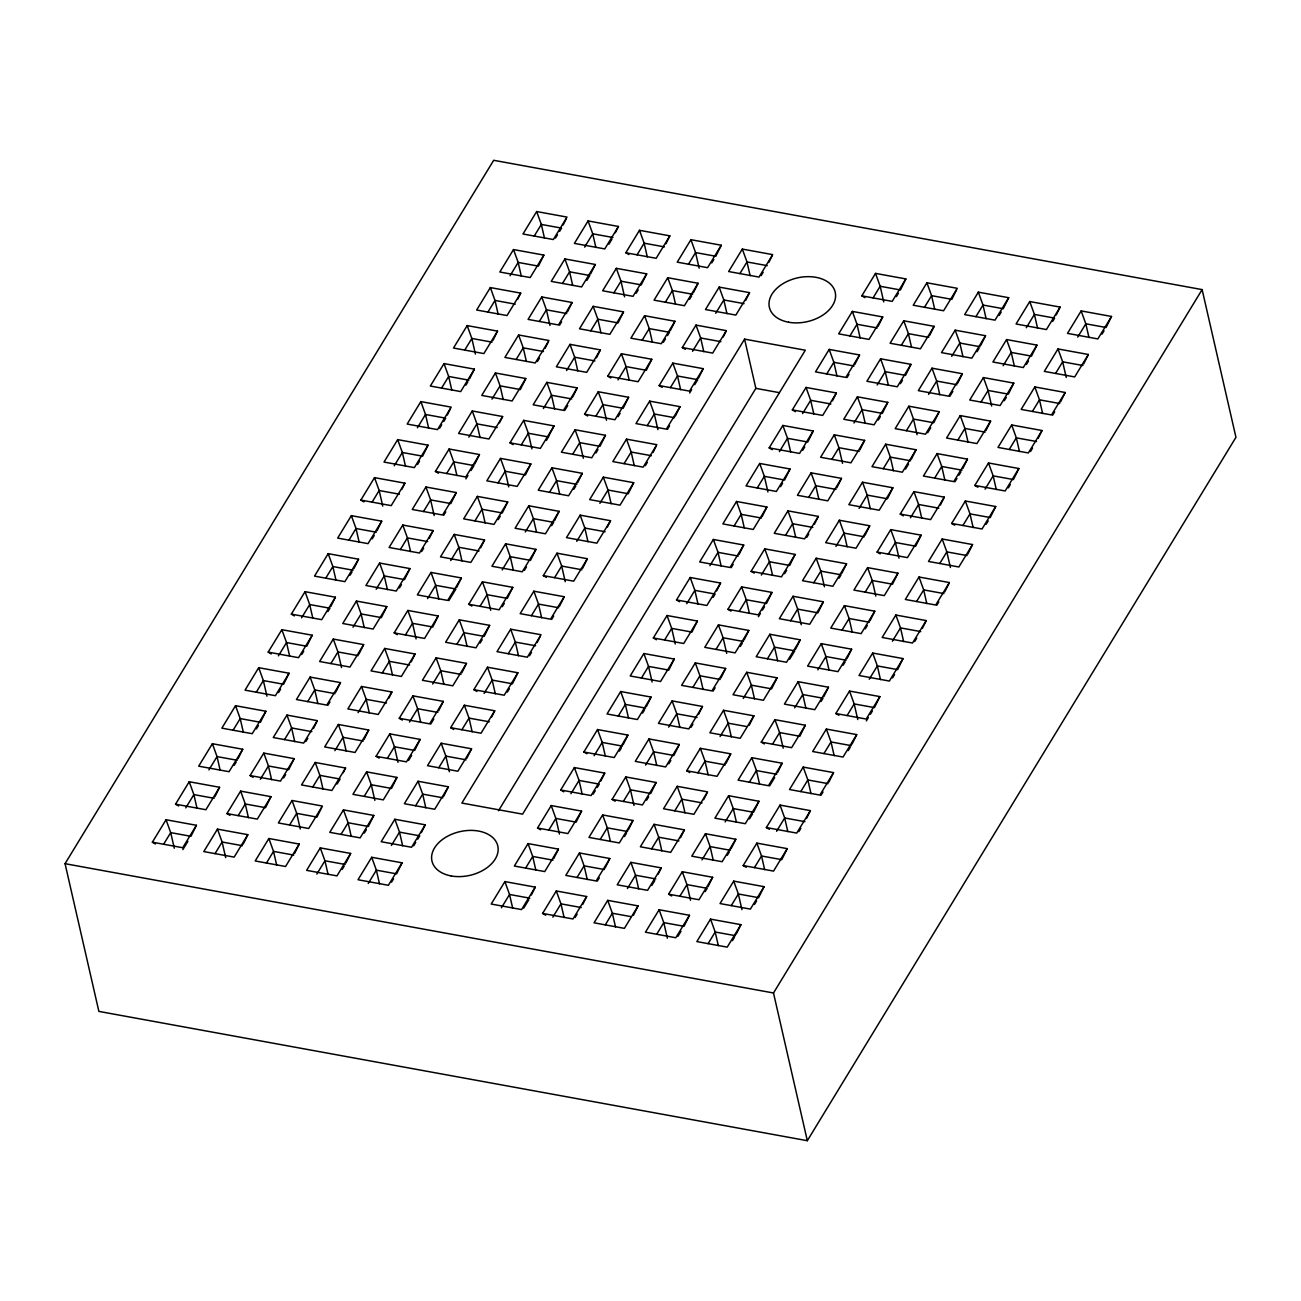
<?xml version="1.0" encoding="UTF-8"?>
<svg xmlns="http://www.w3.org/2000/svg" width="1301" height="1301" viewBox="0 0 1301 1301"><rect width="100%" height="100%" fill="white"/><g stroke="black" fill="none" stroke-linecap="round" stroke-linejoin="round"><path stroke-width="1.5" d="M196.402 825.289L190.954 836.315L170.707 832.624L166.04 819.744L196.402 825.289L182.725 847.732L152.363 842.202L166.04 819.744M214.893 796.732L219.576 787.284L189.214 781.738L175.537 804.181L178.611 805.986M238.05 758.711L242.734 749.262L212.372 743.717L198.695 766.175L229.057 771.704L242.734 749.262M265.892 711.257L260.444 722.283L240.197 718.575L235.53 705.711L265.892 711.257L252.215 733.699L221.853 728.153L235.53 705.711M289.066 673.235L283.602 684.261L263.355 680.569L258.704 667.689L289.066 673.235L275.389 695.693L245.027 690.148L258.704 667.689M312.224 635.23L306.76 646.255L286.529 642.548L281.862 629.684L312.224 635.23L298.547 657.672L268.185 652.126L281.862 629.684M330.714 606.656L335.398 597.208L305.036 591.679L291.343 614.121L294.416 615.91M353.872 568.651L358.556 559.202L328.194 553.657L314.517 576.115L344.879 581.645L358.556 559.202M377.046 530.645L381.713 521.181L351.351 515.651L337.675 538.094L368.037 543.639L381.713 521.181M401.765 489.469L404.887 483.175L374.525 477.63L360.849 500.088L363.922 501.877M428.045 445.17L422.581 456.179L402.351 452.488L397.683 439.624L428.045 445.17L414.369 467.612L384.006 462.066L397.683 439.624M447.316 415.019L450.439 408.725M469.694 378.591L474.377 369.142L444.015 363.597L430.338 386.039L460.7 391.585L474.377 369.142M243.141 844.121L247.824 834.673L217.462 829.127L203.785 851.586L234.147 857.115L247.824 834.673M492.851 340.569L497.535 331.121L467.173 325.592L453.496 348.034L483.858 353.579L497.535 331.121M270.982 796.667L265.518 807.677L245.287 803.985L240.62 791.122L270.982 796.667L257.305 819.11L226.943 813.564L240.62 791.122M517.587 299.409L520.709 293.115L490.347 287.57L476.654 310.012L507.016 315.558L520.709 293.115M294.156 758.646L288.692 769.672L268.445 765.98L263.794 753.1L294.156 758.646L280.463 781.104L250.101 775.559L263.794 753.1M543.867 255.094L538.403 266.12L518.172 262.428L513.505 249.564L543.867 255.094L530.19 277.552L499.828 272.007L513.505 249.564M313.411 728.511L317.314 720.64L286.952 715.095L273.275 737.537L303.637 743.082L317.314 720.64M563.138 224.959L566.244 218.666M335.788 692.067L340.472 682.618L310.11 677.073L296.433 699.531L326.795 705.077L340.472 682.618M358.962 654.061L363.646 644.613L333.284 639.067L319.607 661.51L349.953 667.055L363.646 644.613M386.804 606.591L381.339 617.617L361.109 613.926L356.441 601.062L386.804 606.591L373.127 629.05L342.765 623.504L356.441 601.062M409.961 568.586L404.513 579.612L384.267 575.92L379.599 563.04L409.961 568.586L396.285 591.028L365.923 585.499L379.599 563.04M429.232 538.451L433.135 530.58L402.773 525.035L389.097 547.477L419.459 553.023L433.135 530.58M456.293 492.559L450.829 503.585L430.598 499.893L425.931 487.013L456.293 492.559L442.616 515.001L412.254 509.472L425.931 487.013M474.784 464.002L479.467 454.553L449.105 449.008L435.412 471.45L438.486 473.255M499.503 422.841L502.625 416.531L472.263 410.986L458.586 433.444L488.948 438.99L502.625 416.531M525.783 378.526L520.335 389.552L500.088 385.844L495.421 372.98L525.783 378.526L512.106 400.968L481.744 395.423L495.421 372.98M294.546 853.505L299.23 844.056L268.868 838.511L255.191 860.969L285.553 866.499L299.23 844.056M545.054 348.392L548.176 342.082M321.623 807.612L316.94 817.077L296.693 813.369L292.042 800.505L322.404 806.051L308.711 828.493L278.349 822.948L292.042 800.505M567.431 311.947L572.115 302.499L541.753 296.953L528.076 319.396L558.438 324.941L572.115 302.499M343.22 772.761L345.562 768.029L315.2 762.484L301.523 784.942L331.885 790.488L345.562 768.029M590.605 273.942L595.273 264.477L564.91 258.948L551.234 281.39L581.596 286.936L595.273 264.477M364.052 739.472L368.72 730.024L338.358 724.478L324.681 746.92L355.043 752.466L368.72 730.024M615.324 232.765L618.447 226.472L588.085 220.926L574.408 243.385L604.77 248.914L618.447 226.472M388.771 698.312L391.894 692.002L361.532 686.473L347.855 708.915L378.217 714.46L391.894 692.002M411.149 661.867L415.052 653.996L384.689 648.451L371.013 670.893L401.375 676.439L415.052 653.996M438.209 615.975L432.761 627.001L412.515 623.309L407.847 610.445L438.209 615.975L424.533 638.433L394.17 632.888L407.847 610.445M456.7 587.418L461.383 577.969L431.021 572.424L417.345 594.882L447.707 600.411L461.383 577.969M480.638 547.835L484.541 539.964L454.179 534.418L440.502 556.861L470.864 562.406L484.541 539.964M507.715 501.942L502.251 512.968L482.004 509.276L477.353 496.397L507.715 501.942L494.022 524.384L463.66 518.855L477.353 496.397M530.873 463.937L525.409 474.963L505.178 471.255L500.511 458.391L530.873 463.937L517.196 486.379L486.834 480.833L500.511 458.391M546.55 440.275L554.031 425.915L523.669 420.369L509.992 442.828L513.066 444.617M572.521 397.358L577.205 387.909L546.843 382.364L533.166 404.806L563.528 410.352L577.205 387.909M345.968 862.888L350.652 853.44L320.29 847.894L306.597 870.353L336.959 875.882L350.652 853.44M596.46 357.775L600.363 349.888L570.001 344.358L556.324 366.801L586.686 372.346L600.363 349.888M373.81 815.434L368.346 826.46L348.115 822.752L343.448 809.889L373.81 815.434L360.133 837.877L329.771 832.331L343.448 809.889M623.521 311.882L618.073 322.908L597.826 319.217L593.175 306.337L623.521 311.882L609.844 334.324L579.482 328.795L593.175 306.337M396.968 777.413L391.52 788.439L371.273 784.747L366.606 771.867L396.968 777.413L383.291 799.871L352.929 794.326L366.606 771.867M646.695 273.861L641.23 284.886L620.984 281.195L616.332 268.331L646.695 273.861L633.018 296.319L602.656 290.774L616.332 268.331M420.142 739.407L414.677 750.433L394.431 746.741L389.78 733.862L420.142 739.407L406.465 761.849L376.103 756.304L389.78 733.862M665.949 243.726L669.852 235.855L639.49 230.31L625.814 252.768L628.887 254.557M438.616 710.834L443.299 701.385L412.937 695.856L399.261 718.298L402.334 720.087M461.79 672.828L466.474 663.38L436.111 657.834L422.418 680.293L452.781 685.822L466.474 663.38M489.631 625.358L484.167 636.384L463.92 632.693L459.269 619.829L489.631 625.358L475.955 647.817L445.592 642.271L459.269 619.829M512.789 587.353L507.325 598.379L487.094 594.687L482.427 581.807L512.789 587.353L499.112 609.795L468.75 604.266L482.427 581.807M535.963 549.347L530.499 560.373L510.252 556.665L505.601 543.802L535.963 549.347L522.27 571.789L491.924 566.244L505.601 543.802M554.437 520.774L559.121 511.326L528.759 505.78L515.082 528.239L545.444 533.784L559.121 511.326M577.611 482.769L582.279 473.32L551.917 467.775L538.24 490.217L568.602 495.762L582.279 473.32M605.453 435.298L599.989 446.324L579.742 442.633L575.091 429.769L605.453 435.298L591.776 457.757L561.414 452.211L575.091 429.769M628.611 397.293L623.146 408.319L602.916 404.627L598.249 391.747L628.611 397.293L614.934 419.735L584.572 414.19L598.249 391.747M402.058 862.823L396.594 873.849L376.363 870.158L371.696 857.278L402.058 862.823L388.381 885.282L358.019 879.736L371.696 857.278M651.785 359.271L646.321 370.297L626.074 366.606L621.423 353.742L651.785 359.271L638.092 381.73L607.73 376.184L621.423 353.742M421.329 832.689L425.216 824.818L394.853 819.272L381.177 841.714L411.539 847.26L425.216 824.818M670.259 330.714L674.943 321.266L644.58 315.72L630.904 338.179L661.266 343.708L674.943 321.266M443.706 796.245L448.39 786.796L418.028 781.267L404.351 803.709L434.713 809.255L448.39 786.796M693.417 292.709L698.1 283.26L667.738 277.715L654.061 300.157L684.424 305.702L698.1 283.26M466.864 758.239L471.547 748.791L441.185 743.245L427.509 765.687L457.871 771.233L471.547 748.791M721.274 245.239L715.81 256.264L695.563 252.573L690.912 239.693L721.274 245.239L707.598 267.681L677.236 262.151L690.912 239.693M491.599 717.079L494.722 710.769L464.359 705.24L450.666 727.682L453.74 729.471M517.879 672.763L512.415 683.789L492.185 680.098L487.517 667.218L517.879 672.763L504.203 695.206L473.84 689.676L487.517 667.218M537.134 642.629L540.257 636.319M559.528 606.185L564.211 596.736L533.849 591.191L520.172 613.649L550.534 619.178L564.211 596.736M582.685 568.179L587.369 558.731L557.007 553.185L543.33 575.627L546.404 577.433M607.421 527.019L610.527 520.709L580.165 515.163L566.488 537.622L596.85 543.168L610.527 520.709M633.701 482.704L628.237 493.73L607.99 490.022L603.339 477.158L633.701 482.704L620.024 505.146L589.662 499.6L603.339 477.158M652.956 452.569L656.078 446.259M675.349 416.125L680.033 406.676L649.671 401.131L635.978 423.589L666.34 429.119L680.033 406.676M698.507 378.119L703.19 368.655L672.828 363.125L659.152 385.568L662.225 387.373M723.226 336.943L726.348 330.649L695.986 325.104L682.309 347.562L685.383 349.351M745.619 300.515L749.522 292.644L719.16 287.098L705.484 309.54L735.846 315.086L749.522 292.644M768.777 262.493L771.9 256.199M531.345 895.007L535.248 887.136L504.886 881.59L491.209 904.049L521.571 909.578L535.248 887.136M553.722 858.579L558.405 849.13L528.043 843.585L514.367 866.027L544.729 871.572L558.405 849.13M581.58 811.108L576.115 822.134L555.869 818.443L551.217 805.563L581.58 811.108L567.903 833.567L537.541 828.021L551.217 805.563M600.834 780.974L604.737 773.103L574.375 767.557L560.698 790L563.772 791.805M623.228 744.53L627.895 735.081L597.533 729.552L583.856 751.994L586.93 753.783M646.386 706.524L651.069 697.076L620.707 691.53L607.03 713.973L637.392 719.518L651.069 697.076M674.227 659.054L668.763 670.08L648.532 666.388L643.865 653.525L674.227 659.054L660.55 681.513L630.188 675.967L643.865 653.525M697.401 621.049L691.937 632.075L671.69 628.383L667.039 615.503L697.401 621.049L683.708 643.491L653.346 637.962L667.039 615.503M716.656 590.914L720.559 583.043L690.197 577.498L676.52 599.94L679.594 601.745M739.049 554.47L743.717 545.021L713.355 539.476L699.678 561.934L730.04 567.464L743.717 545.021M762.207 516.464L766.891 507.016L736.529 501.47L722.852 523.913L753.214 529.458L766.891 507.016M790.049 468.994L784.584 480.02L764.354 476.329L759.686 463.449L790.049 468.994L776.372 491.453L746.01 485.907L759.686 463.449M813.206 430.989L807.758 442.015L787.512 438.307L782.844 425.443L813.206 430.989L799.53 453.431L769.167 447.886L782.844 425.443M582.767 904.39L586.653 896.519L556.291 890.974L542.615 913.432L545.688 915.221M832.477 400.854L836.38 392.967L806.018 387.438L792.342 409.88L795.415 411.669M605.144 867.962L609.827 858.514L579.465 852.968L565.789 875.41L596.151 880.956L609.827 858.514M854.855 364.41L859.538 354.962L829.176 349.416L815.499 371.858L845.861 377.404L859.538 354.962M628.302 829.94L632.985 820.492L602.623 814.946L588.946 837.405L619.309 842.95L632.985 820.492M878.029 326.405L882.712 316.94L852.35 311.411L838.657 333.853L869.019 339.398L882.712 316.94M656.143 782.486L650.695 793.512L630.448 789.805L625.781 776.941L656.143 782.486L642.466 804.929L612.104 799.383L625.781 776.941M905.87 278.934L900.406 289.96L880.175 286.269L875.508 273.389L905.87 278.934L892.193 301.377L861.831 295.847L875.508 273.389M679.317 744.465L673.853 755.491L653.606 751.799L648.955 738.935L679.317 744.465L665.64 766.923L635.278 761.378L648.955 738.935M698.572 714.33L702.475 706.459L672.113 700.914L658.436 723.356L688.798 728.902L702.475 706.459M720.965 677.902L725.649 668.438L695.287 662.908L681.594 685.351L711.956 690.896L725.649 668.438M744.123 639.881L748.807 630.432L718.445 624.887L704.768 647.345L735.13 652.874L748.807 630.432M771.965 592.427L766.517 603.436L746.27 599.745L741.603 586.881L771.965 592.427L758.288 614.869L727.926 609.323L741.603 586.881M795.139 554.405L789.674 565.431L769.428 561.739L764.777 548.859L795.139 554.405L781.462 576.863L751.1 571.318L764.777 548.859M814.393 524.27L818.296 516.399L787.934 510.854L774.258 533.296L804.62 538.842L818.296 516.399M836.787 487.826L841.471 478.378L811.108 472.832L797.415 495.291L827.778 500.836L841.471 478.378M859.945 449.821L864.628 440.372L834.266 434.827L820.589 457.269L850.952 462.814L864.628 440.372M633.392 915.351L638.075 905.903L607.713 900.357L594.037 922.816L624.399 928.361L638.075 905.903M887.786 402.351L882.322 413.376L862.091 409.685L857.424 396.821L887.786 402.351L874.109 424.809L843.747 419.264L857.424 396.821M658.111 874.191L661.233 867.897L630.871 862.352L617.194 884.794L647.556 890.339L661.233 867.897M910.96 364.345L905.496 375.371L885.249 371.679L880.598 358.8L910.96 364.345L897.267 386.787L866.905 381.258L880.598 358.8M680.504 837.746L684.407 829.875L654.045 824.33L640.352 846.788L670.714 852.334L684.407 829.875M929.434 335.788L934.118 326.34L903.756 320.794L890.079 343.236L920.441 348.782L934.118 326.34M703.662 799.741L706.785 793.447M956.495 289.895L951.828 299.344L931.581 295.652L926.914 282.772L957.276 288.318L943.599 310.76L913.237 305.231L926.914 282.772M726.039 763.297L730.723 753.848L700.361 748.319L686.684 770.761L689.758 772.55M749.213 725.291L753.897 715.843L723.535 710.297L709.858 732.756L740.22 738.285L753.897 715.843M777.055 677.821L771.591 688.847L751.36 685.155L746.693 672.292L777.055 677.821L763.378 700.28L733.016 694.734L746.693 672.292M795.545 649.264L800.213 639.816L769.85 634.27L756.174 656.729L786.536 662.258L800.213 639.816M823.387 601.81L817.922 612.836L797.676 609.128L793.025 596.265L823.387 601.81L809.71 624.252L779.348 618.707L793.025 596.265M841.861 573.237L846.544 563.788L816.182 558.243L802.506 580.701L832.868 586.247L846.544 563.788M865.035 535.231L869.718 525.783L839.356 520.237L825.663 542.68L856.025 548.225L869.718 525.783M892.876 487.761L887.412 498.787L867.165 495.096L862.514 482.232L892.876 487.761L879.2 510.22L848.837 504.674L862.514 482.232M911.367 459.204L916.034 449.756L885.672 444.21L871.995 466.652L902.357 472.198L916.034 449.756M689.481 915.286L684.017 926.312L663.786 922.62L659.119 909.741L689.481 915.286L675.804 937.745L645.442 932.199L659.119 909.741M939.208 411.734L933.744 422.76L913.497 419.068L908.846 406.205L939.208 411.734L925.531 434.192L895.169 428.647L908.846 406.205M707.972 886.729L712.655 877.281L682.293 871.735L668.6 894.177L671.674 895.982M957.682 383.177L962.366 373.729L932.004 368.183L918.327 390.642L948.689 396.171L962.366 373.729M731.129 848.707L735.813 839.259L705.451 833.73L691.774 856.172L722.136 861.717L735.813 839.259M980.856 345.172L985.524 335.723L955.162 330.178L941.485 352.62L971.847 358.165L985.524 335.723M758.971 801.253L753.523 812.279L733.276 808.588L728.609 795.708L758.971 801.253L745.294 823.696L714.932 818.15L728.609 795.708M1008.698 297.701L1003.234 308.727L982.987 305.036L978.336 292.156L1008.698 297.701L995.021 320.144L964.659 314.614L978.336 292.156M777.461 772.68L782.145 763.232L751.783 757.702L738.106 780.145L768.468 785.69L782.145 763.232M805.303 725.226L799.839 736.252L779.608 732.561L774.941 719.681L805.303 725.226L791.626 747.668L761.264 742.139L774.941 719.681M823.793 696.669L828.461 687.221L798.098 681.675L784.422 704.117L814.784 709.663L828.461 687.221M846.951 658.648L851.635 649.199L821.273 643.653L807.596 666.112L837.958 671.641L851.635 649.199M870.109 620.642L874.792 611.194L844.43 605.648L830.754 628.09L861.116 633.636L874.792 611.194M897.966 573.172L892.502 584.198L872.255 580.506L867.604 567.626L897.966 573.172L884.273 595.63L853.911 590.085L867.604 567.626M921.124 535.166L915.66 546.192L895.43 542.501L890.762 529.621L921.124 535.166L907.447 557.609L877.085 552.063L890.762 529.621M940.395 505.032L944.282 497.145L913.92 491.615L900.243 514.058L903.317 515.846M962.773 468.588L967.456 459.139L937.094 453.594L923.417 476.052L953.779 481.581L967.456 459.139M736.22 934.118L740.903 924.669L710.541 919.124L696.848 941.582L727.21 947.128L740.903 924.669M985.93 430.582L990.614 421.117L960.252 415.588L946.575 438.03L976.937 443.576L990.614 421.117M764.061 886.664L758.597 897.69L738.366 893.982L733.699 881.119L764.061 886.664L750.384 909.106L720.022 903.561L733.699 881.119M1013.788 383.112L1008.324 394.138L988.077 390.446L983.426 377.566L1013.788 383.112L1000.095 405.554L969.733 400.025L983.426 377.566M787.219 848.642L781.771 859.668L761.524 855.977L756.857 843.113L787.219 848.642L773.542 871.101L743.18 865.555L756.857 843.113M1036.946 345.107L1031.482 356.116L1011.235 352.425L1006.584 339.561L1036.946 345.107L1023.269 367.549L992.907 362.003L1006.584 339.561M806.49 818.508L810.393 810.637L780.031 805.091L766.354 827.55L769.428 829.339M1056.201 314.956L1060.104 307.085L1029.742 301.539L1016.065 323.998L1046.427 329.543L1060.104 307.085M828.867 782.08L833.551 772.615L803.189 767.086L789.512 789.528L819.874 795.074L833.551 772.615M852.041 744.058L856.725 734.61L826.363 729.064L812.67 751.523L843.032 757.052L856.725 734.61M879.883 696.604L874.418 707.614L854.172 703.922L849.52 691.059L879.883 696.604L866.206 719.046L835.844 713.501L849.52 691.059M903.04 658.582L897.592 669.608L877.346 665.917L872.678 653.037L903.04 658.582L889.364 681.041L859.002 675.495L872.678 653.037M922.311 628.448L926.214 620.577L895.852 615.031L882.176 637.474L912.521 643.019L926.214 620.577M944.689 592.004L949.372 582.555L919.01 577.01L905.333 599.468L935.695 605.014L949.372 582.555M967.863 553.998L972.53 544.55L942.168 539.004L928.491 561.447L958.853 566.992L972.53 544.55M995.704 506.528L990.24 517.554L969.993 513.862L965.342 500.999L995.704 506.528L982.027 528.987L951.665 523.441L965.342 500.999M1018.862 468.523L1013.398 479.549L993.167 475.857L988.5 462.977L1018.862 468.523L1005.185 490.965L974.823 485.436L988.5 462.977M1038.133 438.388L1042.036 430.517L1011.674 424.972L997.981 447.414L1028.343 452.959L1042.036 430.517M1060.51 401.944L1065.194 392.495L1034.832 386.95L1021.155 409.408L1051.517 414.938L1065.194 392.495M1083.668 363.938L1088.352 354.49L1057.989 348.944L1044.313 371.387L1074.675 376.932L1088.352 354.49M1111.526 316.468L1106.061 327.494L1085.815 323.803L1081.164 310.923L1111.526 316.468L1097.849 338.927L1067.487 333.381L1081.164 310.923M65.05 863.685L493.681 160.299L1202.124 289.603L1235.95 437.315L807.319 1140.701L98.876 1011.397L65.05 863.685L773.493 992.988L807.319 1140.701M420.857 401.602L407.164 424.061L437.526 429.606L451.203 407.148L420.857 401.602L425.508 414.482L428.647 428.159M536.663 211.543L522.986 234.001L553.348 239.53L567.025 217.088L536.663 211.543L541.33 224.422L544.469 238.099M163.617 844.251L170.707 832.624L174.285 848.252M185.767 807.905L193.865 794.602L189.214 781.738M208.924 769.899L217.039 756.597L212.372 743.717M233.107 730.219L240.197 718.575L243.336 732.252M256.264 692.213L263.355 680.569L266.949 696.198M278.414 655.85L286.529 642.548L289.651 656.241M301.588 617.845L309.687 604.542L305.036 591.679M325.754 578.164L332.861 566.537L328.194 553.657M348.928 540.159L356.019 528.515L351.351 515.651M372.086 502.137L379.176 490.51L374.525 477.63M394.236 465.791L402.351 452.488L405.473 466.165M417.41 427.785L425.508 414.482L445.755 418.174L443.722 421.508M441.576 388.105L448.666 376.461L444.015 363.597M464.75 350.099L471.84 338.455L467.173 325.592M487.908 312.077L494.998 300.45L490.347 287.57M510.057 275.731L518.172 262.428L521.294 276.105M534.239 236.05L541.33 224.422L561.577 228.114L559.544 231.432M219.576 787.284L205.9 809.726L175.537 804.181M335.398 597.208L321.705 619.666L291.343 614.121M404.887 483.175L391.211 505.617L360.849 500.088M182.839 849.618L187.913 841.308M234.229 765.281L236.262 761.947M256.378 728.934L258.411 725.6M278.544 692.571L280.561 689.254M301.702 654.566L303.735 651.232M327.901 611.568L329.934 608.234L309.687 604.542L312.825 618.219M350.05 575.221L352.083 571.887M372.2 538.858L374.233 535.54M417.523 464.506L419.54 461.172M439.673 428.159L441.69 424.825M465.872 385.145L467.905 381.827M555.494 238.083L557.511 234.765M518.595 334.975L504.918 357.417L535.28 362.963L548.957 340.504L518.595 334.975L523.246 347.839L526.385 361.515M215.023 853.635L222.113 842.007L217.462 829.127M238.197 815.629L245.287 803.985L248.41 817.662M260.346 779.283L268.445 765.98L271.584 779.657M284.512 739.602L291.603 727.958L286.952 715.095M307.686 701.597L314.777 689.953L310.11 677.073M330.844 663.575L337.935 651.947L333.284 639.067M352.994 627.228L361.109 613.926L364.231 627.602M376.168 589.223L384.267 575.92L387.405 589.597M400.334 549.542L407.424 537.898L402.773 525.035M423.508 511.537L430.598 499.893L434.176 515.521M446.666 473.515L453.756 461.871L449.105 449.008M468.815 437.169L476.914 423.866L472.263 410.986M491.973 399.147L500.088 385.844L503.211 399.537M516.155 359.483L523.246 347.839L543.493 351.53M539.313 321.461L546.42 309.833L541.753 296.953M562.487 283.455L569.578 271.811L564.91 258.948M584.637 247.109L592.736 233.806L588.085 220.926M479.467 454.553L465.774 476.995L435.412 471.45M283.618 777.982L285.651 774.664M305.768 741.635L307.8 738.317M327.917 705.288L329.95 701.955M399.44 587.922L401.472 584.604M421.589 551.575L423.622 548.241M443.739 515.229L445.771 511.895M465.888 478.882L467.921 475.548M470.962 470.555L474.003 465.579L453.756 461.871L456.895 475.548M537.411 361.515L539.443 358.182M559.56 325.169L561.593 321.835M586.784 280.496L589.825 275.503L569.578 271.811L572.716 285.488M608.933 244.149L611.974 239.156M266.445 863.035L273.535 851.391L268.868 838.511M289.603 825.013L296.693 813.369L300.271 829.013M312.76 787.007L319.867 775.363L315.2 762.484M334.91 750.644L343.025 737.342L338.358 724.478M358.084 712.639L366.183 699.336L361.532 686.473M382.25 672.959L389.357 661.331L384.689 648.451M405.424 634.953L412.515 623.309L416.092 638.937M427.574 598.606L435.672 585.304L431.021 572.424M450.731 560.585L458.846 547.282L454.179 534.418M474.914 520.92L482.004 509.276L485.143 522.953M498.072 482.899L505.178 471.255L508.756 486.899M521.246 444.893L528.336 433.249L523.669 420.369M543.395 408.547L551.494 395.244L546.843 382.364M566.553 370.525L574.668 357.222L570.001 344.358M590.735 330.844L597.826 319.217L600.964 332.893M613.893 292.839L620.984 281.195L624.578 296.823M637.067 254.833L644.158 243.189L639.49 230.31M554.031 425.915L540.354 448.373L509.992 442.828M669.852 235.855L656.176 258.297L625.814 252.768M337.057 784.048L340.098 779.055L319.867 775.363L322.99 789.04M448.829 600.639L455.919 588.995L435.672 585.304L438.811 598.98M498.202 519.619L500.218 516.302M564.65 410.563L567.691 405.587M636.173 293.213L638.189 289.879M316.842 874.077L324.941 860.774L320.29 847.894M341.008 834.396L348.115 822.752L351.237 836.429M364.182 796.391L371.273 784.747L374.851 800.375M387.34 758.369L394.431 746.741L398.008 762.37M409.49 722.022L417.605 708.72L412.937 695.856M432.664 684.017L440.763 670.714L436.111 657.834M456.83 644.337L463.92 632.693L467.059 646.369M480.004 606.331L487.094 594.687L490.672 610.315M502.153 569.968L510.252 556.665L513.391 570.342M525.311 531.963L533.426 518.66L528.759 505.78M549.494 492.282L556.584 480.638L551.917 467.775M572.651 454.277L579.742 442.633L583.32 458.261M595.825 416.255L602.916 404.627L606.494 420.256M617.975 379.908L626.074 366.606L629.212 380.282M642.141 340.228L649.232 328.6L644.58 315.72M665.315 302.222L672.406 290.578L667.738 277.715M688.473 264.217L695.563 252.573L699.141 268.201M443.299 701.385L429.623 723.844L399.261 718.298M342.147 869.458L344.18 866.124M364.296 833.112L366.329 829.778M408.595 760.402L411.636 755.409M430.745 724.055L433.786 719.063M480.118 643.036L482.134 639.718M502.267 606.689L504.3 603.371M524.417 570.342L526.45 567.025M551.64 525.685L553.657 522.351L533.426 518.66L536.549 532.337M573.79 489.322L575.806 486.005M595.939 452.976L597.956 449.658M618.089 416.629L620.105 413.311M663.396 342.261L665.429 338.943M667.462 335.609L669.478 332.292L649.232 328.6L652.37 342.277M689.611 299.263L691.628 295.945M711.761 262.916L713.777 259.582M510.675 629.212L496.998 651.655L527.36 657.2L541.037 634.758L510.675 629.212L515.342 642.076L518.481 655.753M626.497 439.153L612.82 461.595L643.182 467.14L656.859 444.682L626.497 439.153L631.164 452.016L634.286 465.693M742.318 249.076L728.641 271.535L759.003 277.08L772.68 254.622L742.318 249.076L746.985 261.956L750.108 275.633M368.248 883.46L376.363 870.158L379.485 883.834M391.422 845.439L399.521 832.136L394.853 819.272M415.588 805.774L422.679 794.13L418.028 781.267M438.762 767.753L445.853 756.125L441.185 743.245M461.92 729.747L469.01 718.103L464.359 705.24M484.07 693.4L492.185 680.098L495.307 693.775M508.252 653.72L515.342 642.076L535.589 645.768M531.41 615.715L538.5 604.071L533.849 591.191M554.568 577.693L561.674 566.049L557.007 553.185M576.733 541.346L584.832 528.043L580.165 515.163M599.891 503.324L607.99 490.022L611.128 503.715M624.073 463.66L631.164 452.016L651.394 455.708M647.231 425.638L654.322 414.011L649.671 401.131M670.389 387.633L677.496 375.989L672.828 363.125M692.539 351.286L700.654 337.984L695.986 325.104M715.713 313.265L723.811 299.962L719.16 287.098M739.895 273.6L746.985 261.956L767.216 265.648M494.722 710.769L481.028 733.227L450.666 727.682M587.369 558.731L573.692 581.173L543.33 575.627M703.19 368.655L689.514 391.113L659.152 385.568M726.348 330.649L712.672 353.091L682.309 347.562M391.536 882.159L393.553 878.842M413.685 845.813L415.702 842.495M417.735 839.161L419.768 835.844L399.521 832.136L402.659 845.813M507.357 692.099L509.374 688.782M529.507 655.753L531.524 652.419M551.657 619.406L553.673 616.072M645.329 465.693L647.345 462.359M667.478 429.346L669.495 426.012M689.628 392.983L691.644 389.666M694.685 384.673L697.726 379.681L677.496 375.989L680.618 389.666M761.134 275.633L763.167 272.299M744.579 339.138L461.871 803.059L522.595 814.15L805.303 350.213L744.579 339.138L755.848 388.365L498.462 810.767M501.438 907.773L509.537 894.47L504.886 881.59M525.62 868.092L532.711 856.448L528.043 843.585M548.778 830.087L555.869 818.443L559.446 834.071M570.928 793.724L579.043 780.421L574.375 767.557M594.102 755.718L602.2 742.416L597.533 729.552M618.268 716.038L625.358 704.41L620.707 691.53M641.442 678.032L648.532 666.388L652.11 682.017M664.6 640.011L671.69 628.383L675.268 644.011M686.749 603.664L694.848 590.361L690.197 577.498M709.907 565.659L718.022 552.356L713.355 539.476M734.089 525.978L741.18 514.334L736.529 501.47M757.247 487.973L764.354 476.329L767.932 491.957M779.413 451.61L787.512 438.307L790.65 452M802.571 413.604L810.669 400.301L806.018 387.438M826.753 373.924L833.843 362.296L829.176 349.416M849.911 335.918L857.001 324.274L852.35 311.411M873.069 297.896L880.175 286.269L883.753 301.897M604.737 773.103L591.061 795.545L560.698 790M627.895 735.081L614.218 757.54L583.856 751.994M720.559 583.043L706.882 605.485L676.52 599.94M836.38 392.967L822.704 415.426L792.342 409.88M523.701 908.131L528.775 899.82M593.191 794.098L595.224 790.78M597.257 787.447L599.273 784.129L579.043 780.421L582.165 794.098M619.406 751.1L621.423 747.766M642.564 713.078L644.597 709.761M713.078 597.387L715.095 594.053L694.848 590.361L697.986 604.038M731.162 567.691L733.195 564.358M780.535 486.672L782.568 483.354M802.684 450.325L804.717 446.991M846.984 377.632L849.016 374.298M896.356 296.612L898.389 293.278M552.844 917.156L560.959 903.853L556.291 890.974M577.026 877.476L584.116 865.832L579.465 852.968M600.184 839.47L607.291 827.826L602.623 814.946M623.358 801.449L630.448 789.805L634.026 805.449M645.507 765.102L653.606 751.799L656.745 765.476M668.665 727.096L676.78 713.794L672.113 700.914M692.848 687.416L699.938 675.772L695.287 662.908M716.005 649.394L723.112 637.766L718.445 624.887M739.179 611.389L746.27 599.745L749.409 613.421M761.329 575.042L769.428 561.739L772.566 575.416M785.511 535.361L792.602 523.718L787.934 510.854M808.669 497.356L815.76 485.712L811.108 472.832M831.827 459.334L838.917 447.707L834.266 434.827M853.976 422.988L862.091 409.685L865.214 423.362M877.15 384.982L885.249 371.679L888.388 385.356M901.317 345.302L908.423 333.658L903.756 320.794M924.491 307.296L931.581 295.652L934.72 309.329M586.653 896.519L572.977 918.961L542.615 913.432M575.123 917.514L577.14 914.196M597.273 881.167L599.289 877.85M624.48 836.51L626.513 833.177M646.63 800.164L648.662 796.83M668.795 763.801L670.812 760.483M690.945 727.454L692.961 724.137M713.094 691.107L715.111 687.79M740.302 646.451L742.334 643.117M758.402 616.739L760.435 613.421M762.451 610.088L764.484 606.77M784.601 573.741L786.633 570.423M806.75 537.394L808.783 534.077M878.273 420.028L880.305 416.71M900.422 383.681L902.455 380.364M677.203 786.324L663.526 808.767L693.888 814.312L707.565 791.87L677.203 786.324L681.854 799.204L684.993 812.881M605.274 924.881L612.364 913.237L607.713 900.357M627.424 888.518L635.538 875.215L630.871 862.352M651.606 848.854L658.696 837.21L654.045 824.33M674.764 810.832L681.854 799.204L702.101 802.896M697.938 772.827L705.028 761.183L700.361 748.319M720.087 736.48L728.186 723.177L723.535 710.297M743.245 698.458L751.36 685.155L754.482 698.832M767.427 658.794L774.518 647.15L769.85 634.27M790.585 620.772L797.676 609.128L801.27 624.773M813.759 582.767L820.85 571.123L816.182 558.243M835.909 546.404L844.007 533.101L839.356 520.237M859.067 508.398L867.165 495.096L870.304 508.772M883.249 468.718L890.339 457.09L885.672 444.21M906.407 430.712L913.497 419.068L917.075 434.697M928.556 394.366L936.671 381.063L932.004 368.183M951.73 356.344L959.829 343.041L955.162 330.178M975.896 316.68L982.987 305.036L986.125 318.712M730.723 753.848L717.046 776.307L686.684 770.761M651.72 885.574L654.761 880.582M789.691 659.152L794.765 650.842L774.518 647.15L777.656 660.827M839.064 578.148L841.08 574.814L820.85 571.123L824.427 586.751M905.512 469.092L908.553 464.099M927.662 432.745L930.703 427.753M949.811 396.398L952.852 391.406M977.035 351.725L979.051 348.408M999.184 315.379L1001.201 312.061M656.696 934.264L663.786 922.62L667.364 938.249M679.854 896.243L686.944 884.599L682.293 871.735M702.003 859.896L710.118 846.593L705.451 833.73M725.161 821.89L733.276 808.588L736.415 822.265M749.343 782.21L756.434 770.566L751.783 757.702M772.501 744.188L779.608 732.561L783.186 748.189M794.667 707.842L802.766 694.539L798.098 681.675M817.825 669.836L825.924 656.533L821.273 643.653M842.007 630.156L849.098 618.512L844.43 605.648M865.165 592.15L872.255 580.506L875.833 596.134M888.323 554.128L895.43 542.501L899.007 558.129M910.472 517.782L918.587 504.479L913.92 491.615M934.655 478.101L941.745 466.474L937.094 453.594M957.829 440.096L964.919 428.452L960.252 415.588M980.987 402.074L988.077 390.446L991.655 406.075M1003.136 365.727L1011.235 352.425L1014.373 366.101M1026.294 327.722L1034.409 314.419L1029.742 301.539M712.655 877.281L698.962 899.723L668.6 894.177M944.282 497.145L930.605 519.603L900.243 514.058M677.951 936.297L680.976 931.305M705.158 891.624L707.191 888.307L686.944 884.599L690.522 900.243M727.308 855.277L729.341 851.944M749.457 818.931L752.498 813.938M769.59 785.902L774.648 777.591M820.98 701.564L823.013 698.23L802.766 694.539L805.904 708.216M843.129 665.218L845.162 661.884M865.279 628.871L867.312 625.537M954.901 481.809L956.918 478.475M958.951 475.158L960.984 471.824M1004.258 400.789L1006.291 397.456M1026.424 364.443L1028.44 361.109M1052.623 321.445L1054.639 318.111L1034.409 314.419L1037.531 328.096M708.102 943.648L715.192 932.004L710.541 919.124M731.26 905.626L738.366 893.982L741.944 909.627M754.434 867.621L761.524 855.977L764.663 869.653M776.583 831.274L784.682 817.971L780.031 805.091M800.765 791.593L807.856 779.95L803.189 767.086M823.923 753.572L831.014 741.944L826.363 729.064M847.081 715.566L854.172 703.922L857.766 719.551M869.231 679.22L877.346 665.917L880.468 679.594M892.405 641.198L900.503 627.895L895.852 615.031M916.571 601.534L923.677 589.89L919.01 577.01M939.745 563.512L946.835 551.884L942.168 539.004M962.903 525.506L969.993 513.862L973.132 527.539M985.052 489.16L993.167 475.857L996.29 489.534M1009.234 449.479L1016.325 437.835L1011.674 424.972M1032.392 411.474L1039.483 399.83L1034.832 386.95M1055.566 373.452L1062.657 361.808L1057.989 348.944M1077.716 337.105L1085.815 323.803L1088.953 337.479M810.393 810.637L796.716 833.079L766.354 827.55M732.398 940.688L734.431 937.354M754.547 904.341L756.58 901.008M798.847 831.632L800.879 828.314M820.996 795.285L823.029 791.967M848.219 750.628L850.236 747.294M866.32 720.917L868.336 717.599M870.369 714.265L872.402 710.948M892.519 677.919L894.551 674.601M914.668 641.572L916.701 638.254M936.818 605.225L938.85 601.891M986.191 524.205L988.207 520.888M1008.34 487.859L1010.357 484.541M1030.49 451.512L1032.522 448.178M1052.639 415.165L1054.672 411.832M1102.012 334.146L1104.029 330.828M773.493 992.988L1202.124 289.603M612.982 237.498L592.736 233.806L595.874 247.483M664.388 246.881L644.158 243.189L647.28 256.866M692.652 294.27L672.406 290.578L675.528 304.255M744.058 303.653L723.811 299.962L726.95 313.639M877.248 327.966L857.001 324.274L860.14 337.951M928.654 337.349L908.423 333.658L911.546 347.334M980.076 346.733L959.829 343.041L962.968 356.718M1082.904 365.516L1062.657 361.808L1066.235 377.453M515.245 304.141L494.998 300.45L498.137 314.126M566.651 313.525L546.42 309.833L549.998 325.461M720.9 341.675L700.654 337.984L703.792 351.66M854.074 365.988L833.843 362.296L836.966 375.973M956.902 384.754L936.671 381.063L939.794 394.74M1059.73 403.521L1039.483 399.83L1042.621 413.507M755.848 388.365L779.364 392.658M492.071 342.147L471.84 338.455L475.418 354.083M594.899 360.914L574.668 357.222L577.79 370.899M830.916 403.993L810.669 400.301L813.808 413.978M985.15 432.143L964.919 428.452L968.042 442.129M1036.572 441.527L1016.325 437.835L1019.464 451.512M468.913 380.168L448.666 376.461L451.805 390.137M571.741 398.935L551.494 395.244L554.633 408.921M674.568 417.702L654.322 414.011L657.899 429.639M859.164 451.398L838.917 447.707L842.511 463.335M910.586 460.782L890.339 457.09L893.462 470.767M961.992 470.165L941.745 466.474L944.884 480.15M497.161 427.557L476.914 423.866L480.053 437.543M548.583 436.941L528.336 433.249L531.914 448.878M836.006 489.404L815.76 485.712L818.898 499.389M938.834 508.171L918.587 504.479L921.726 518.156M576.831 484.346L556.584 480.638L559.723 494.315M761.427 518.042L741.18 514.334L744.318 528.011M812.832 527.425L792.602 523.718L795.724 537.394M864.254 536.809L844.007 533.101L847.146 546.794M967.082 555.576L946.835 551.884L950.413 567.512M399.423 494.201L379.176 490.51L382.754 506.138M605.079 531.735L584.832 528.043L587.971 541.72M738.269 556.047L718.022 552.356L721.161 566.033M943.908 593.581L923.677 589.89L926.8 603.566M376.265 532.207L356.019 528.515L359.157 542.192M427.671 541.59L407.424 537.898L410.563 551.575M479.077 550.974L458.846 547.282L461.969 560.959M581.905 569.757L561.674 566.049L565.252 581.693M869.328 622.22L849.098 618.512L852.22 632.188M920.75 631.603L900.503 627.895L903.642 641.572M353.091 570.228L332.861 566.537L335.983 580.213M558.747 607.762L538.5 604.071L541.639 617.747M743.343 641.458L723.112 637.766L726.69 653.395M846.17 660.225L825.924 656.533L829.062 670.21M720.185 679.464L699.938 675.772L703.077 689.449M358.182 655.639L337.935 651.947L341.512 667.576M409.587 665.022L389.357 661.331L392.479 675.008M461.009 674.406L440.763 670.714L443.901 684.391M645.605 708.102L625.358 704.41L628.497 718.087M697.011 717.485L676.78 713.794L679.903 727.47M746.595 726.527L728.186 723.177L731.325 736.854M851.261 745.636L831.014 741.944L834.152 755.621M335.007 693.644L314.777 689.953L317.899 703.63M386.43 703.028L366.183 699.336L369.321 713.013M437.835 712.411L417.605 708.72L420.727 722.397M489.257 721.795L469.01 718.103L472.149 731.78M622.447 746.107L602.2 742.416L605.339 756.092M725.275 764.874L705.028 761.183L708.151 774.859M776.681 774.258L756.434 770.566L759.573 784.243M828.087 783.641L807.856 779.95L810.978 793.626M311.85 731.666L291.603 727.958L294.742 741.635M363.272 741.05L343.025 737.342L346.164 751.035M466.083 759.817L445.853 756.125L449.43 771.753M804.929 821.663L784.682 817.971L787.821 831.648M237.27 760.288L217.039 756.597L220.162 770.273M442.925 797.822L422.679 794.13L425.817 807.807M627.521 831.518L607.291 827.826L610.413 841.503M678.943 840.901L658.696 837.21L661.835 850.887M730.349 850.285L710.118 846.593L713.241 860.27M214.112 798.294L193.865 794.602L197.004 808.279M552.958 860.14L532.711 856.448L535.833 870.125M604.363 869.54L584.116 865.832L587.255 879.509M655.769 878.923L635.538 875.215L638.661 888.892M242.36 845.699L222.113 842.007L225.691 857.635M293.766 855.082L273.535 851.391L276.658 865.067M345.188 864.466L324.941 860.774L328.08 874.451M529.783 898.162L509.537 894.47L512.675 908.147M581.205 907.545L560.959 903.853L564.097 917.53M630.774 916.587L612.364 913.237L615.503 926.914M735.439 935.695L715.192 932.004L718.331 945.681M861.831 295.847L864.905 297.636M974.823 485.436L977.897 487.225M951.665 523.441L954.739 525.23M769.167 447.886L772.241 449.691M607.73 376.184L610.803 377.973M877.085 552.063L880.159 553.868M584.572 414.19L587.645 415.995M751.1 571.318L754.173 573.107M727.926 609.323L730.999 611.128M835.844 713.501L838.917 715.306M653.346 637.962L656.42 639.75M761.264 742.139L764.337 743.928M468.75 604.266L471.824 606.055M394.17 632.888L397.244 634.677M473.84 689.676L476.914 691.465M743.18 865.555L746.254 867.344M612.104 799.383L615.178 801.188M268.185 652.126L271.259 653.931M537.541 828.021L540.598 829.81M376.103 756.304L379.176 758.109M250.101 775.559L253.175 777.347M226.943 813.564L230.017 815.369M152.363 842.202L155.437 843.991M451.187 875.947A33.777 22.426 -12.9 0 0 498.007 847.081A33.777 22.426 -12.9 0 0 445.414 837.486A33.777 22.426 -12.9 0 0 451.187 875.947M788.617 322.225A33.777 22.426 -12.9 0 0 835.437 293.359A33.777 22.426 -12.9 0 0 782.844 283.748A33.777 22.426 -12.9 0 0 788.617 322.225"/></g></svg>
